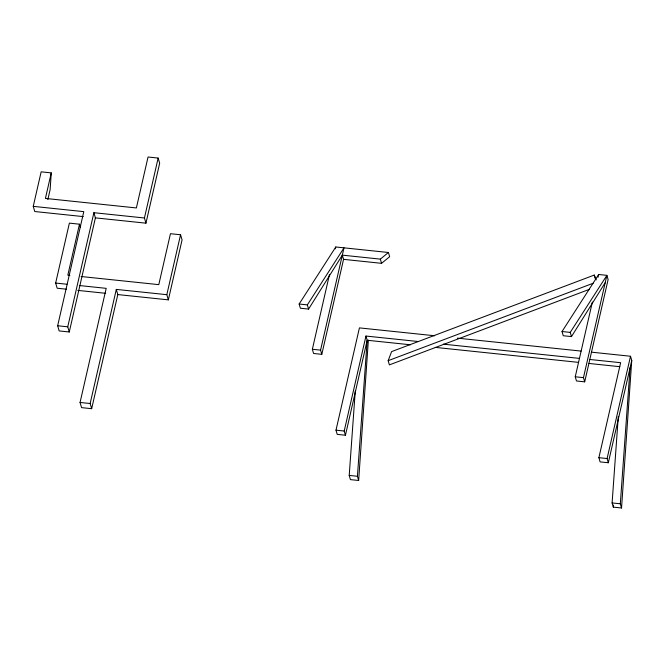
<?xml version="1.0" encoding="UTF-8"?>
<svg xmlns="http://www.w3.org/2000/svg" width="665" height="665" viewBox="0 0 665 665"><rect width="100%" height="100%" fill="white"/><g stroke="black" fill="none" stroke-linecap="round" stroke-linejoin="round"><path stroke-width="1" d="M83.233 216.599L34.763 211.528L33.25 206.358L41.155 171.836L51.263 172.892L50.133 189.6L47.838 199.6M355.276 390.92L349.208 475.417L350.438 479.623L358.651 480.487L368.36 340.172M591.351 352.151L630.52 356.249L631.75 360.455L621.542 507.994L613.321 507.129L613.471 505.068M358.651 480.487L357.421 476.281L367.188 340.256L365.958 336.049L418.543 341.552M613.321 507.129L612.099 502.931L618.309 416.365M621.542 507.994L620.312 503.787L630.079 367.762M51.263 172.892L45.411 198.428L136.383 207.946L148.046 157.007L158.154 158.062L159.667 163.241L145.943 223.166L95.403 217.871L93.89 212.7L144.43 217.987L145.943 223.166M66.45 289.2L57.165 288.228L55.652 283.057L69.376 223.132L79.484 224.188L80.49 227.638M79.484 224.188L67.822 275.127L69.858 275.343M95.403 217.871L69.268 331.985L59.16 330.929L57.656 325.759L83.79 211.645L33.25 206.358M69.268 331.985L67.755 326.814L93.89 212.7M117.805 294.57L168.345 299.857L166.832 294.686L116.3 289.4L117.805 294.57L91.67 408.684L81.571 407.628L80.058 402.458L106.192 288.344L79.376 285.534M91.67 408.684L90.157 403.514L116.3 289.4M144.43 217.987L158.154 158.062M166.832 294.686L180.556 234.762L170.456 233.706L158.785 284.645L81.105 276.515M168.345 299.857L182.069 239.932L180.556 234.762M343.556 259.35L381.56 263.332L389.657 256.698L388.435 252.492L380.33 259.126L342.325 255.144L343.556 259.35L321.802 354.337L313.581 353.472L312.359 349.266L329.483 274.495M335.368 248.81L335.783 246.981L388.435 252.492M321.802 354.337L320.572 350.131L343.996 247.846L307.355 304.886L308.585 309.084L300.364 308.228L299.142 304.021L335.783 246.981M410.488 344.786L367.188 340.256L345.434 435.234L337.222 434.378L335.991 430.172L359.416 327.887L434.669 335.759M345.434 435.234L344.204 431.036L365.958 336.049M605.217 282.658L571.476 336.598L563.255 335.734L562.033 331.527L598.675 274.487L606.887 275.352L608.118 279.558L584.693 381.843L576.472 380.978L575.25 376.781L592.374 302.001M598.043 277.23L598.675 274.487M584.693 381.843L583.463 377.637L606.887 275.352L570.246 332.392L571.476 336.598M631.75 360.455L608.325 462.749L600.104 461.884L598.882 457.678L620.636 362.699L589.697 359.466M608.325 462.749L607.095 458.542L630.52 356.249M589.489 289.3L389.391 364.885L388.169 360.679L391.602 351.619L594.244 275.077L596.214 279.874M308.585 309.084L342.325 255.144M388.169 360.679L593.114 283.265M299.142 304.021L307.355 304.886M562.033 331.527L570.246 332.392M55.652 283.057L66.999 284.246M77.797 290.389L105.644 293.298M457.345 338.136L581.044 351.078M443.289 344.146L579.39 358.385M435.234 347.379L578.558 362.375M588.866 363.447L619.797 366.689M312.359 349.266L320.572 350.131M575.25 376.781L583.463 377.637M57.656 325.759L67.755 326.814M80.058 402.458L90.157 403.514M335.991 430.172L344.204 431.036M598.882 457.678L607.095 458.542M349.208 475.417L357.421 476.281M612.099 502.931L620.312 503.787M594.244 275.077L595.225 278.435M380.33 259.126L381.56 263.332"/></g></svg>
